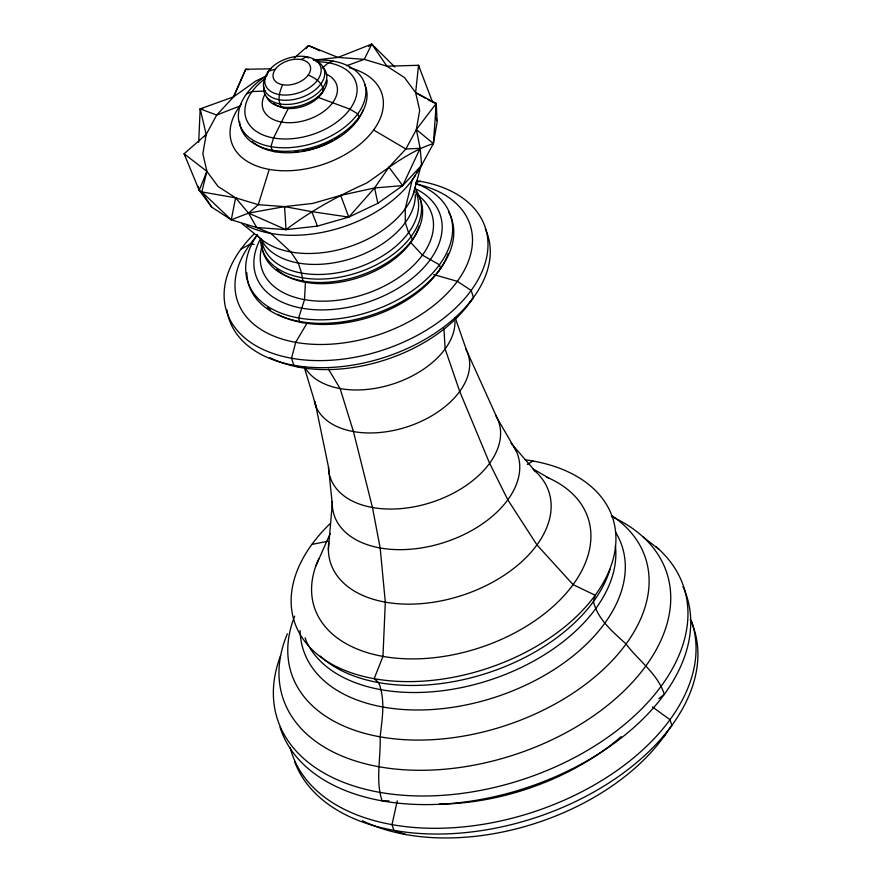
<?xml version="1.0" encoding="UTF-8"?>
<svg xmlns="http://www.w3.org/2000/svg" width="882" height="882" viewBox="0 0 882 882"><rect width="100%" height="100%" fill="white"/><g stroke="black" fill="none" stroke-linecap="round" stroke-linejoin="round"><path stroke-width="1.32" d="M198.704 142.289L200.181 108.883L233.631 96.822L255.857 80.99L267.003 75.698M438.63 271.314L440.581 268.337L439.434 264.809L422.445 255.119L410.736 242.55L412.346 239.672L411.266 236.321L408.564 232.683L405.301 222.617L405.246 208.814L412.148 180.137L421.651 165.221L433.393 143.546L436.237 103.437L415.631 92.621L404.474 77.561L386.955 66.205L364.277 59.348L337.993 57.429L313.893 60.141M328.38 549.729L332.249 503.843L328.479 467.008L314.907 401.497M271.16 68.818L245.725 69.27L233.631 96.822L216.685 115.057L206.19 134.439L184.095 153.777L199.211 190.303L211.702 207.138L231.282 219.827L256.64 227.512L286.022 229.651L317.454 226.101L348.776 217.115L374.596 187.943L388.918 167.205L405.863 148.981L416.359 129.588L419.689 110.371L415.631 92.621L418.531 65.279L386.955 66.205L371.796 44.1L337.993 57.429L308.546 45.555L294.18 57.98M202.805 108.706L200.181 108.883L206.19 134.439L202.849 153.666L206.906 171.406L218.075 186.477L235.593 197.822L258.272 204.69L284.555 206.609L311.776 211.647L348.776 217.115L377.86 203.301L402.71 185.606L421.651 165.221L420.152 148.33L416.359 129.588L436.237 103.437L432.588 102.213L418.531 65.279L418.741 67.958M198.307 186.334L199.211 190.303L201.791 191.923L235.593 197.822L248.526 213.113L286.022 229.651C310.872 210.82 338.269 195.76 366.692 183.048C387.904 168.462 408.642 151.605 433.393 143.546L437.119 122.047L436.237 103.437M185.507 156.004L184.095 153.777L206.906 171.406L201.791 191.923L231.282 219.827L235.593 197.822M397.264 800.823L392.005 824.626L393.868 830.359L405.929 834.559M413.382 193.797L421.486 164.162M269.242 169.399L258.272 204.69L248.526 213.113L231.282 219.827M267.378 74.397L268.36 71.244L275.416 69.182M282.626 84.727A19.371 12.061 -18 0 0 310.607 68.377A19.371 12.061 -18 0 0 282.207 63.284A19.371 12.061 -18 0 0 282.626 84.727C279.638 91.53 277.003 100.03 281.38 106.843L284.225 108.045M199.211 190.303L206.906 171.406M233.521 96.866L245.725 69.27L248.393 69.711M315.877 565.913L330.155 533.698M302.603 322.658L299.726 321.511L298.579 317.983L304.522 299.626L305.437 282.295L302.835 281.016L301.556 273.078L298.281 263.012L290.884 251.987L270.917 233.443L256.64 227.512L248.526 213.113L284.555 206.609L312.658 203.433L340.673 195.396L374.596 187.943L402.71 185.606L420.152 148.33L405.863 148.981L373.604 130.007M394.772 66.966L371.796 44.1L364.277 59.348L346.714 65.72M288.359 108.21L273.552 137.978L270.961 146.632L272.108 150.172L274.743 151.66L276.838 151.329M204.889 136.864L206.19 134.439M307.41 322.503L295.69 342.337L291.534 358.246L293.827 365.302L299.77 367.353M321.324 94.043L323.22 91.055C323.055 82.743 315.028 77.903 308.215 75.069M663.319 737.407L671.852 725.423L669.989 719.69L652.426 706.934M469.224 303.397L473.447 297.51L471.153 290.443L457.35 281.325L433.735 274.589M305.911 48.642L308.546 45.555L319.714 50.748M322.305 68.079L328.424 62.754L333.308 61.156M658.887 698.577L664.289 694.354C657.961 673.947 638.48 660.706 626.066 644.003C612.957 631.865 597.908 619.748 593.432 601.579L595.207 595.251L573.079 584.634L536.951 544.911L507.8 499.796L489.62 463.293L459.709 391.443L445.134 348.941L443.911 328.325M368.544 46.448L371.796 44.1M527.337 464.406L532.926 460.999M355.259 121.727L357.408 120.459L358.919 117.405L357.761 113.866L349.945 109.148L317.597 97.174M240.929 249.154L250.146 244.16L254.126 244.424M301.005 59.524L306.749 56.757L308.303 58.014M246.508 93.922L252.031 91.585L265.68 91.011M239.838 106.016L216.685 115.057L200.181 108.883M415.554 182.376L420.549 181.361M311.853 544.437L328.049 541.206M388.995 800.845L382.115 800.867C375.258 780.427 380.98 757.991 380.12 736.834C382.171 718.874 385.577 700.021 378.72 682.624L374.144 678.699L382.964 656.395L385.313 602.152L380.175 547.965L372.458 507.514L353.428 431.563L340.121 388.576L328.446 369.095M415.631 92.621L425.808 98.376M428.068 99.655L431.452 101.573M532.541 468.607L548.725 478.022M643.243 537.083L658.843 549.199M241.9 223.576L259.749 237.864M416.359 129.588L433.393 143.546M510.976 443.117L535.528 471.539M388.918 167.205L402.71 185.606M201.791 191.923L211.702 207.138M516.257 451.066L497.382 418.553L466.754 350.86L455.2 317.752M311.776 211.647L317.454 226.101M340.673 195.396L348.776 217.115M305.15 637.741L306.297 641.269A162.553 101.198 -18 0 0 485.784 681.345A162.553 101.198 -18 0 0 615.371 545.771M304.356 367.485L316.44 407.594M436.215 118.078L436.81 120.724M374.596 187.943L377.86 203.301M284.555 206.609L286.022 229.651M666.638 732.677A194.878 121.308 -18 0 1 362.535 820.767M690.264 619.285A210.467 131.021 -18 0 1 543.951 814.748A210.467 131.021 -18 0 1 294.522 761.364M691.477 621.149A210.467 131.021 -18 0 1 529.564 813.237A210.467 131.021 -18 0 1 290.211 747.738M621.193 736.591A191.526 119.224 -18 0 1 439.49 804.152M682.988 586.607A213.642 132.995 -18 0 1 531.614 786.027A213.642 132.995 -18 0 1 280.046 727.275M655.932 546.62A213.642 132.995 -18 0 1 511.384 782.996A213.642 132.995 -18 0 1 280.63 655.569M611.59 516.576A201.89 125.685 -18 0 1 635.084 679.349A201.89 125.685 -18 0 1 389.039 768.31A201.89 125.685 -18 0 1 287.356 633.805M611.491 515.408A186.201 115.917 -18 0 1 502.508 726.536A186.201 115.917 -18 0 1 294.687 616.187M615.504 532.089A167.591 104.33 -18 0 1 491.98 698.246A167.591 104.33 -18 0 1 300.112 630.553M610.035 569.353A162.553 101.198 -18 0 1 481.307 674.951A162.553 101.198 -18 0 1 320.243 656.12M525.176 459.787A167.371 104.186 -18 0 1 592.792 598.459A167.371 104.186 -18 0 1 358.654 675.127A167.371 104.186 -18 0 1 330.1 523.665M546.443 477.019A143.942 89.6 -18 0 1 565.891 593.608A143.942 89.6 -18 0 1 388.521 657.288A143.942 89.6 -18 0 1 318.821 558.747M533.621 469.863A114.814 71.475 -18 0 1 467.041 593.685A114.814 71.475 -18 0 1 328.677 543.268M513.699 446.424A96.623 60.152 -18 0 1 441.617 543.268A96.623 60.152 -18 0 1 332.282 501.362M495.508 415.058A88.707 55.213 -18 0 1 429.887 502.883A88.707 55.213 -18 0 1 328.479 467.008M465.553 348.522A80.471 50.098 -18 0 1 409.799 425.951A80.471 50.098 -18 0 1 314.323 401.398M454.969 321.467A79.501 49.491 -18 0 1 390.869 384.651A79.501 49.491 -18 0 1 304.775 367.21M472.399 298.8A128.298 79.865 -18 0 1 269.958 357.651M485.343 228.923A135.993 84.661 -18 0 1 382.237 358.092A135.993 84.661 -18 0 1 226.906 309.791M416.778 180.733A135.993 84.661 -18 0 1 468.629 293.783A135.993 84.661 -18 0 1 279.473 355.49A135.993 84.661 -18 0 1 254.237 233.763M416.006 183.974A122.389 76.194 -18 0 1 453.822 285.889A122.389 76.194 -18 0 1 288.127 340.739A122.389 76.194 -18 0 1 255.879 236.971M448.299 253.443A102.985 64.11 -18 0 1 375.864 315.083A102.985 64.11 -18 0 1 277.819 314.433M270.697 310.034A102.985 64.11 -18 0 1 267.511 307.586M448.706 212.165A106.645 66.382 -18 0 1 367.177 316.429A106.645 66.382 -18 0 1 246.839 272.814M415.488 183.423A106.645 66.382 -18 0 1 433.183 272.494A106.645 66.382 -18 0 1 295.007 317.277A106.645 66.382 -18 0 1 257.29 234.7M414.981 188.516A97.042 60.417 -18 0 1 422.743 268.679A97.042 60.417 -18 0 1 301.479 308.116A97.042 60.417 -18 0 1 260.565 238.724M418.531 195.683A89.28 55.577 -18 0 1 363.693 294.533A89.28 55.577 -18 0 1 262.064 246.078M419.049 226.2A79.733 49.635 -18 0 1 356.141 278.414A79.733 49.635 -18 0 1 276.761 269.297M417.859 194.591A82.919 51.619 -18 0 1 356.515 276.694A82.919 51.619 -18 0 1 261.711 243.156M415.378 189.134A82.919 51.619 -18 0 1 357.309 272.736A82.919 51.619 -18 0 1 260.62 239.794M415.654 191.824A81.023 50.439 -18 0 1 356.306 268.106A81.023 50.439 -18 0 1 262.175 242.704M415.323 194.624A81.023 50.439 -18 0 1 347.971 259.617A81.023 50.439 -18 0 1 261.05 238.89M415.257 186.951A86.579 53.901 -18 0 1 345.976 247.765A86.579 53.901 -18 0 1 256.871 234.954M417.991 170.921A106.931 66.569 -18 0 1 416.679 173.258M415.257 175.573A106.931 66.569 -18 0 1 246.684 225.671M349.448 67.76A79.016 49.194 -18 0 1 370.958 133.414A79.016 49.194 -18 0 1 265.725 168.694A79.016 49.194 -18 0 1 241.392 103.977M339.294 136.335A56.139 34.949 -18 0 1 334.62 139.4M332.305 140.756A56.139 34.949 -18 0 1 302.405 151.054M298.513 151.55A56.139 34.949 -18 0 1 294.665 151.858M363.285 109.6A62.589 38.962 -18 0 1 313.132 149.036A62.589 38.962 -18 0 1 252.23 141.462M364.663 84.253A65.72 40.914 -18 0 1 313.441 147.107A65.72 40.914 -18 0 1 239.573 121.518M314.102 60.197A65.72 40.914 -18 0 1 359.58 111.209A65.72 40.914 -18 0 1 260.609 143.832A65.72 40.914 -18 0 1 266.044 76.028M316.219 61.74A57.837 36.008 -18 0 1 350.959 107.703A57.837 36.008 -18 0 1 266.144 136.115A57.837 36.008 -18 0 1 264.699 79.005M326.086 74.011A38.753 24.123 -18 0 1 329.967 105.961A38.753 24.123 -18 0 1 281.457 122.036A38.753 24.123 -18 0 1 264.92 94.297M323.97 89.17A28.092 17.486 -18 0 1 301.457 106.865A28.092 17.486 -18 0 1 274.115 103.47M327.134 80.108A31.675 19.724 -18 0 1 300.806 105.52A31.675 19.724 -18 0 1 266.816 97.417M313.088 59.656A31.576 19.658 -18 0 1 319.427 85.752A31.576 19.658 -18 0 1 278.657 99.633A31.576 19.658 -18 0 1 266.629 75.466M322.404 66.856A32.546 20.264 -18 0 1 302.217 101.75A32.546 20.264 -18 0 1 263.806 86.811M279.175 94.561A29.062 18.092 -18 0 0 321.158 70.031A29.062 18.092 -18 0 0 278.547 62.39A29.062 18.092 -18 0 0 279.175 94.561"/></g></svg>
